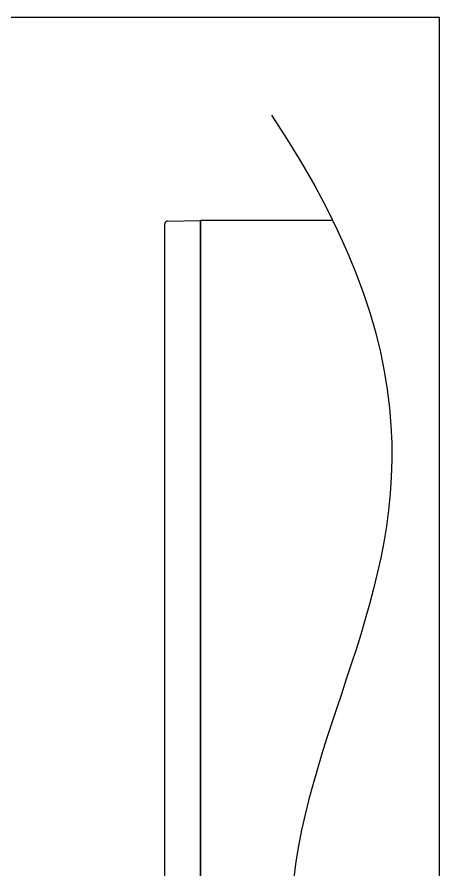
# Model space of a CAD drawing. Extents: x 0 to 6.35, y -6.25 to 0.
# Drawn here: x 4.649 to 6.347, y -3.376 to 0 of the extents above; entities that cross this region are included whole.
import ezdxf

# ---------------------------------------------------------------- set-up
doc = ezdxf.new("R2010")
doc.units = 0
doc.header["$LTSCALE"] = 0.5
doc.header["$MEASUREMENT"] = 0
for name, color, linetype in [('Dimension', 10, 'CONTINUOUS'), ('End Cap', 92, 'CONTINUOUS'), ('Housing', 150, 'CONTINUOUS')]:
    doc.layers.add(name, color=color, linetype=linetype)
doc.layers.add('Text-Unprinted', color=131, linetype='CONTINUOUS', plot=False)

msp = doc.modelspace()

# ---------------------------------------------------------------- linework, layer by layer
at = {"layer": 'Dimension', "transparency": 16777216}
msp.add_open_spline([(5.6567, -0.3887), (6.3475, -1.4205), (5.9385, -2.6841), (5.509, -3.9306), (6.2203, -4.9795)], degree=3, dxfattribs=at)
at = {"layer": 'End Cap', "linetype": 'Continuous', "lineweight": 25, "transparency": 16777216}
for p, q in [((5.2446, -0.8076), (5.3754, -0.8053)), ((5.3754, -4.9045), (5.3754, -0.8053)), ((5.2348, -4.893), (5.2348, -0.8176))]:
    msp.add_line(p, q, dxfattribs=at)
msp.add_arc((5.2448, -0.8176), 0.01, 91, 180, dxfattribs=at)
at = {"layer": 'Housing', "transparency": 16777216}
msp.add_lwpolyline([(5.8994, -0.8053), (5.3754, -0.8053), (5.3754, -4.6053), (5.9952, -4.6053)], dxfattribs=at)
at = {"layer": 'Text-Unprinted', "transparency": 16777216}
msp.add_lwpolyline([(0, 0), (6.3201, 0), (6.3201, -6.2422), (0, -6.2422)], close=True, dxfattribs=at)

doc.saveas('drawing.dxf')
